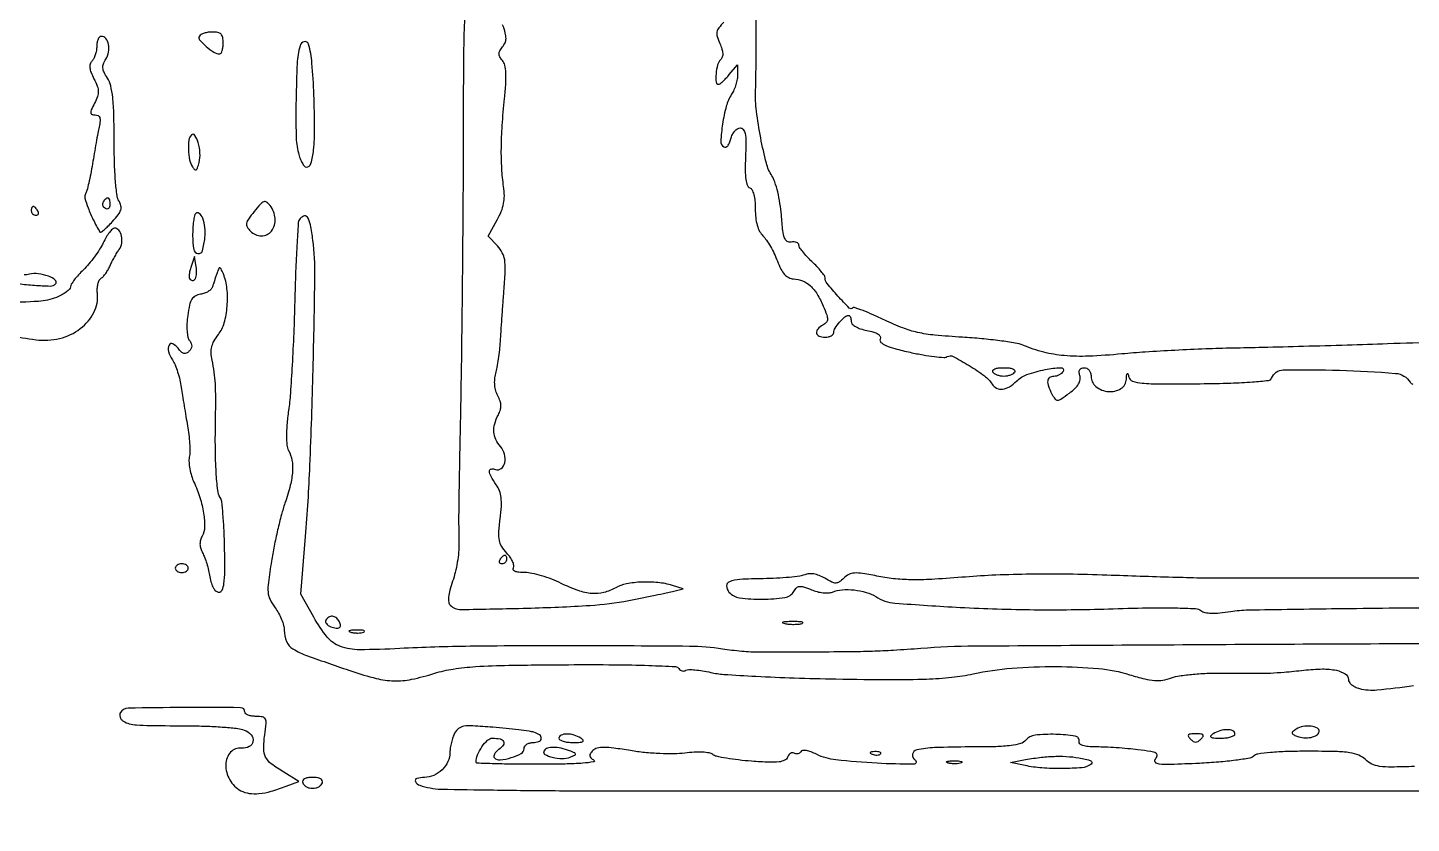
# Model space of a CAD drawing. Extents: x 0 to 5034, y 0 to 2560.
# Drawn here: x 354.2 to 671.4, y 256.5 to 439 of the extents above; entities that cross this region are included whole.
import ezdxf

# ---------------------------------------------------------------- set-up
doc = ezdxf.new("R2010")
doc.units = 0

msp = doc.modelspace()

# ---------------------------------------------------------------- linework, layer by layer
for points in [[(672.174146, 269.508755, -0.006258), (666.86586, 269.372035, -0.037928), (664.121262, 269.544036, -0.075409), (662.358779, 270.067951, -0.086697), (660.924146, 271.075854, 0.097003), (659.404948, 272.097443, 0.063613), (657.366955, 272.664861, 0.031079), (654.088742, 272.935434, 0.005053), (647.7, 273, 0.007541), (642.920944, 272.927922, 0.014876), (639.131365, 272.700608, 0.0129), (636.24989, 272.366426, 0.162442), (635.283733, 271.883733, -0.156054), (634.379392, 271.417755, -0.008535), (631.178305, 270.936882, -0.012535), (627.273983, 270.517644, -0.008634), (622.833933, 270.230279, -0.002959), (616.238779, 269.956787, -0.033037), (613.61176, 270.036994, -0.194516), (612.76116, 270.480697, -0.364598), (612.756431, 271.206517, 0.128393), (613.133919, 272.013928, 0.326011), (612.868826, 272.565036, 0.085419), (611.722623, 272.947083, 0.007943), (608.756231, 273.351279, 0.007746), (606.433742, 273.593806, 0.005333), (603.79558, 273.799714, 0.005378), (601.252463, 273.943479, 0.010918), (599.25, 273.991308, -0.018614), (597.365359, 274.065353, -0.057155), (596.11315, 274.307058, -0.110845), (595.426562, 274.705341, -0.261143), (595.25, 275.25, 0.427046), (594.391602, 276.47868, 0.032417), (589.903149, 276.879086, 0.032491), (585.166011, 276.685717, 0.195515), (583.037457, 275.545133, -0.148199), (581.851912, 274.761918, -0.042343), (579.669761, 274.308376, -0.024391), (576.165486, 274.057333, -0.005357), (570.127555, 273.984687, 0.008151), (562.13504, 273.843861, 0.049057), (558.021535, 273.297894, 0.299941), (557.078789, 272.302022, 0.305223), (557.630023, 271.058614, -0.751275), (557.337502, 270.036963, -0.014659), (548.927695, 270.255782, -0.012701), (539.49142, 271.019248, -0.089389), (535.085897, 272.307263, 0.027669), (533.825865, 272.851045, 0.047596), (532.721154, 273.141343, 0.062662), (531.876953, 273.172334, 0.236453), (531.439805, 272.902602, -0.099337), (531.147603, 272.58995, -0.098014), (530.756064, 272.412384, -0.097874), (530.325926, 272.397222, -0.09874), (529.923839, 272.54707, 0.15159), (529.522012, 272.650824, 0.123334), (529.094507, 272.521559, 0.098631), (528.704972, 272.168948, 0.068124), (528.417723, 271.646185, -0.194396), (527.749177, 270.92914, -0.081207), (526.453928, 270.564629, -0.038609), (524.222523, 270.486302, -0.007403), (520.174786, 270.716858, -0.010816), (517.143797, 271.00058, -0.014086), (514.385332, 271.398136, -0.011702), (512.121849, 271.844513, -0.113247), (511.243366, 272.262005, 0.127167), (510.429317, 272.621836, 0.028313), (508.904236, 272.785054, 0.026526), (507.006137, 272.779296, 0.018955), (504.891007, 272.579929, -0.03024), (502.386995, 272.40078, -0.014091), (499.131083, 272.456847, -0.013728), (495.646724, 272.711141, -0.016544), (492.393362, 273.147699, 0.007792), (488.54404, 273.732975, 0.033655), (486.236946, 273.890152, 0.060482), (484.739757, 273.709505, 0.136973), (483.75408, 273.15408, 0.045061), (483.19477, 272.483725, 0.182324), (483.068094, 271.976183, 0.180604), (483.307775, 271.508343, 0.044082), (484.008359, 270.973672, -0.690173), (483.923162, 270.55591, -0.021614), (481.489904, 270.266961, -0.014105), (477.403747, 270.075724, -0.004371), (471.25, 270.015313, -0.00286), (465.785871, 270.040696, -0.004768), (461.185938, 270.13225, -0.000914), (457.171333, 270.257802, -0.404554), (457, 270.4349, -0.095711), (457.333771, 272.162571, -0.054674), (458.339131, 274.043261, -0.055987), (459.628935, 275.537753, -0.188932), (460.808582, 276, -0.049828), (462.502657, 275.830756, -0.219566), (463.292403, 275.253223, -0.294663), (463.237627, 274.424516, -0.07522), (462.236029, 273.430638, 0.042465), (461.621747, 272.895933, 0.068124), (461.211025, 272.336892, 0.096732), (461.055497, 271.842406, 0.228155), (461.180066, 271.4866, 0.227745), (462.513373, 271.018636, 0.046896), (465.021543, 271.53759, 0.04698), (467.348111, 272.498403, 0.278176), (468, 273.579455, -0.139529), (468.154169, 274.121163, -0.1), (468.5875, 274.582715, -0.085408), (469.235596, 274.893533, -0.069306), (470, 275, 0.084145), (471.399789, 275.237251, 0.290039), (471.94623, 275.926386, 0.277384), (471.565503, 276.745003, 0.080745), (470.25, 277.353365, 0.033647), (469.16483, 277.578715, 0.004129), (466.760114, 277.891211, 0.004871), (463.893135, 278.211418, 0.004005), (460.826985, 278.498858, 0.006247), (456.238584, 278.834263, 0.053579), (454.185822, 278.738573, 0.127787), (452.982412, 278.21863, 0.104723), (452.076985, 277.143847, 0.039782), (451.664087, 276.198702, 0.023382), (451.316364, 275.014456, 0.023289), (451.078065, 273.79039, 0.036442), (451, 272.720729, -0.110878), (450.533525, 270.643034, -0.088491), (449.19939, 268.767243, -0.087832), (447.288276, 267.457445, -0.106808), (445.171259, 267, 0.068738), (443.398622, 266.755148, 0.475501), (443.09607, 266.05629, 0.191995), (444.087673, 265.200056, 0.03688), (446.428884, 264.579319, 0.041713), (448.954617, 264.320623, 0.000962), (460.988612, 264.118815, 0.002137), (475.096557, 263.969682, 0.001446), (491.178884, 263.914949, 0.000092), (517.293101, 263.906391, 0.000009), (580.140047, 263.898438, 0.000011), (655.049667, 263.892017, 0.000009), (736, 263.888383, -0.000109), (908.718306, 263.846089, -0.001068)], [(677.644669, 366.761989, 0.004372), (666, 366.461845, -0.000918), (656.743316, 366.159251, -0.00072), (646.703125, 365.863955, -0.000727), (637.363288, 365.616311, -0.001788), (630.5, 365.468883, 0.005071), (624.305981, 365.295143, 0.003435), (617.252783, 364.977152, 0.003461), (610.442521, 364.575928, 0.006908), (605.062667, 364.146868, -0.012875), (597.421464, 363.629128, -0.032346), (591.842392, 363.756151, -0.040674), (587.139659, 364.557284, -0.035081), (582.381428, 366.135012, 0.055818), (580.638288, 366.633965, 0.008849), (577.11517, 367.164873, 0.009717), (572.92272, 367.638252, 0.008364), (568.5, 367.976248, -0.00852), (562.187051, 368.460679, -0.031053), (558.21859, 369.083658, -0.038713), (554.819318, 370.117273, -0.019211), (550.685956, 371.91864, 0.008758), (548.035796, 373.140139, 0.013831), (545.717807, 374.084075, 0.007759), (543.780287, 374.777171, 0.285774), (543.341768, 374.675101, -0.415195), (542.567725, 374.676398, -0.010777), (539.939603, 377.438787, -0.013958), (537.474308, 380.301024, -0.172458), (537, 381.635262, 0.154955), (536.845281, 382.122511, 0.016503), (536.11875, 383.082329, 0.0191), (535.148976, 384.18997, 0.01424), (534, 385.338013, -0.015652), (532.851131, 386.492452, -0.020549), (531.88125, 387.6195, -0.018528), (531.161826, 388.601162, -0.149957), (531, 389.128603, 0.193666), (530.862365, 389.470617, 0.111038), (530.485937, 389.719632, 0.080649), (529.919832, 389.835752, 0.051977), (529.25, 389.793837, -0.187136), (528.338216, 389.98212, -0.163475), (527.727985, 390.747505, -0.059346), (527.330619, 392.441178, -0.00846), (526.991591, 396, 0.019747), (526.676066, 398.671861, 0.019433), (526.149571, 401.325, 0.019735), (525.507034, 403.609092, 0.067111), (524.839076, 405, -0.083245), (523.558943, 407.900622, -0.014674), (522.254113, 413.731078, -0.016808), (521.282562, 419.860084, -0.039166), (521.072213, 424.5, 0.008558), (521.204679, 432.844768, 0.000459), (521.147502, 459.319258, 0.000515)], [(454.364054, 441.219566, 0.009637), (454.13203, 434.145565, 0.0034), (454.063905, 424, -0.001342), (454.016592, 405.788133, -0.000957), (453.86985, 385.392121, -0.000967), (453.651657, 365.633524, -0.001763), (453.385374, 349.5, 0.000231), (453.10476, 335.160544, 0.002015), (453.008707, 328.788882, 0.004402), (452.999307, 324.590456, 0.004758), (453.065097, 320.5, -0.031889), (452.99432, 318.646004, -0.016707), (452.682701, 316.357312, -0.016552), (452.205149, 314.023496, -0.024345), (451.619503, 312.014255, 0.017396), (450.988151, 309.955131, 0.041565), (450.702725, 308.383396, 0.059363), (450.728084, 307.232328, 0.162737), (451.086772, 306.514255, 0.202315), (453.499828, 305.534599, 0.003161), (468.717064, 305.83762, 0.008519), (483.130663, 306.461694, 0.033001), (492, 307.587758, 0.001539), (495.054705, 308.192175, 0.001657), (498.03125, 308.800921, 0.001564), (500.582813, 309.339899, 0.007919), (502, 309.667451), (504.5, 310.287135), (502, 311.043888, 0.04859), (498.701698, 311.701609, 0.0354), (494.961802, 311.809937, 0.036158), (491.47074, 311.409875, 0.083426), (489, 310.5, -0.069086), (486.293995, 309.414914, -0.081428), (483.546041, 309.192092, -0.065391), (480.417017, 309.866173, -0.028602), (476.5, 311.522129, 0.022664), (474.34295, 312.464375, 0.019431), (471.996726, 313.261897, 0.019878), (469.806786, 313.818881, 0.051682), (468.190983, 313.990857, -0.02316), (466.814821, 314.058445, -0.073449), (465.922136, 314.278811, -0.174401), (465.531987, 314.63077, -0.267377), (465.545752, 315.074028, 0.189999), (465.649141, 315.648544, 0.055991), (465.371608, 316.516941, 0.047453), (464.80988, 317.507105, 0.035845), (464.020797, 318.477862, -0.047947), (462.8707, 319.964747, -0.093788), (462.323407, 321.353014, -0.064573), (462.215091, 323.17055, -0.013715), (462.522393, 326.332934, 0.015706), (462.788269, 329.187019, 0.044556), (462.733206, 331.183425, 0.061507), (462.352998, 332.740549, 0.062247), (461.606365, 334.151605, -0.024004), (460.412871, 336.042573, -0.118072), (460.0667, 337.246607, -0.375159), (460.46767, 337.749699, -0.137473), (461.448808, 337.658018, 0.265786), (462.738983, 337.857171, 0.172614), (463.556681, 339.172425, 0.116724), (463.520689, 341.168307, 0.121882), (462.590133, 342.900404, -0.074392), (461.519317, 344.509936, -0.093193), (461.071825, 346.242963, -0.085916), (461.26976, 348.128979, -0.053907), (462.102082, 350.190741, 0.050472), (462.555683, 351.292559, 0.079917), (462.687955, 352.302839, 0.075412), (462.498494, 353.344907, 0.040274), (461.974336, 354.547953, -0.054703), (461.513104, 355.695729, -0.045879), (461.276713, 356.986686, -0.044503), (461.276086, 358.339993, -0.044418), (461.514875, 359.672953, 0.021952), (461.830462, 361.070165, 0.008978), (462.141086, 362.99143, 0.008863), (462.40145, 365.070041, 0.011207), (462.564867, 367, -0.001531), (462.711326, 369.245871, -0.00057), (462.930401, 372.401087, -0.000565), (463.177049, 375.840434, -0.000683), (463.416572, 379.06753, 0.00825), (463.676944, 383.479026, 0.049729), (463.546518, 385.767845, 0.088395), (462.99585, 387.36183, 0.060339), (461.864814, 388.91473), (459.740978, 391.194401), (461.815049, 394.884713, 0.030489), (462.769017, 396.85417, 0.04938), (463.303255, 398.635096, 0.050608), (463.470422, 400.454442, 0.033997), (463.308717, 402.537512, -0.022308), (462.888454, 406.691328, -0.016642), (462.782806, 411.295414, -0.014353), (462.98849, 416.560773, -0.008855), (463.517571, 422.736774, 0.010305), (463.807905, 426.245464, 0.029954), (463.812912, 428.67783, 0.044121), (463.56195, 430.384316, 0.115136), (463.010976, 431.486774, -0.046059), (462.434558, 432.328108, -0.131449), (462.262349, 433.010443, -0.127853), (462.451904, 433.699361, -0.042499), (463.054638, 434.565834, 0.071098), (463.647907, 435.531816, 0.101481), (463.853661, 436.513792, 0.069232), (463.685588, 437.760845, 0.018693), (463.07643, 439.665182, -0.020416)], [(513.802406, 440.24685, 0.030126), (512.656319, 438.953659, 0.119277), (512.219047, 437.993883, 0.122473), (512.274881, 436.954451, 0.032544), (512.868044, 435.390266, -0.028587), (513.367386, 434.104248, -0.066395), (513.552845, 433.088602, -0.092794), (513.442089, 432.285477, -0.116345), (513.047874, 431.647874, 0.134518), (512.367596, 430.454126, 0.042424), (512.025774, 428.410666, 0.042241), (512.032401, 426.510342, 0.388691), (512.589707, 426, 0.169695), (512.916004, 426.114025, 0.016778), (513.557564, 426.660937, 0.01966), (514.294496, 427.388202, 0.014356), (515.056438, 428.25), (516.933461, 430.5), (516.966731, 428.214817, -0.050393), (516.877317, 427.179423, -0.028133), (516.572493, 425.950304, -0.027795), (516.12016, 424.729831, -0.040091), (515.577925, 423.714817, 0.07645), (514.357536, 420.968613, 0.029849), (513.506539, 416.894059, 0.023206), (513.110433, 412.938783, 0.274239), (513.797513, 411.625144, 0.243085), (514.223621, 411.592417, 0.115843), (514.6799, 411.925743, 0.074232), (515.100942, 412.595793, 0.041755), (515.412379, 413.506911, -0.05345), (515.763366, 414.460438, -0.061894), (516.295847, 415.267655, -0.071869), (516.919868, 415.815566, -0.145273), (517.541254, 416, -0.232963), (518.269515, 415.641212, -0.118721), (518.694606, 414.686593, -0.047576), (518.856932, 412.836633, -0.008313), (518.772201, 409.333963, 0.01114), (518.715162, 406.256451, 0.033369), (518.863204, 404.158901, 0.050014), (519.191353, 402.801036, 0.231911), (519.75, 402.250629, -0.201705), (520.261665, 401.801618, -0.049894), (520.655625, 400.731506, -0.040195), (520.915731, 399.240368, -0.023092), (521, 397.416667, 0.027534), (521.111709, 395.38966, 0.042453), (521.451614, 393.668383, 0.050113), (522.009889, 392.270482, 0.076472), (522.780922, 391.219078, -0.048051), (523.56959, 390.26228, -0.018373), (524.482329, 388.795385, -0.017995), (525.363201, 387.11927, -0.021079), (526.072075, 385.469078, 0.026333), (526.898555, 383.59949, 0.067011), (527.73763, 382.380122, 0.094087), (528.672183, 381.674608, 0.102272), (529.773132, 381.3874, -0.085768), (531.855071, 380.91644, -0.087406), (533.642896, 379.775652, -0.071405), (535.196741, 377.877187, -0.036906), (536.587618, 375.136059, -0.012206), (537.385576, 373.087057, -0.090281), (537.558958, 372.057771, -0.180552), (537.291138, 371.368185, -0.083415), (536.529843, 370.756763, 0.073789), (535.348943, 369.844952, 0.238074), (535.065727, 368.924579, 0.270148), (535.640093, 368.237973, 0.086836), (537, 368, 0.051602), (537.765245, 368.079187, 0.071518), (538.4125, 368.314732, 0.091543), (538.847511, 368.662488, 0.180377), (539, 369.071429, -0.145345), (539.296109, 370.068556, -0.035066), (540.346292, 371.457373, -0.033866), (541.564303, 372.675751, -0.181412), (542.428571, 373, -0.221979), (542.647296, 372.897863, -0.076821), (542.832143, 372.592067, -0.058419), (542.958183, 372.143051, -0.039259), (543, 371.611291, 0.199043), (543.247491, 371.014219, 0.065837), (544.016155, 370.42573, 0.051433), (545.164788, 369.913952, 0.032744), (546.583583, 369.550297, -0.024427), (548.166874, 369.172409, -0.075357), (549.162753, 368.711376, -0.142112), (549.630255, 368.161348, -0.19973), (549.64799, 367.525059, 0.315537), (549.828975, 366.800843, 0.076194), (550.933976, 366.104188, 0.038214), (553.036847, 365.374424, 0.009681), (556.553468, 364.520275, 0.010722), (559.475493, 363.935643, 0.01498), (562.111343, 363.547864, 0.011287), (564.29129, 363.343358, 0.157416), (565.047782, 363.529531, -0.266157), (566.384263, 363.574082, -0.015611), (570.054268, 361.481779, -0.022073), (573.563515, 359.114261, -0.09152), (575.29969, 357.252904, 0.137465), (576.351518, 356.312564, 0.144911), (577.716492, 356.080426, 0.109285), (579.294105, 356.633291, 0.057719), (580.927918, 357.927918, -0.113719), (583.292442, 359.406842, -0.032069), (587.512032, 360.567161, -0.041697), (591.079235, 361.000505, -0.60008), (591.58337, 360.134896, -0.079334), (591.208638, 359.700604, -0.0534), (590.664715, 359.333376, -0.052603), (590.044194, 359.084062, -0.069344), (589.440983, 359, 0.151672), (588.498959, 358.707515, 0.220905), (588.063363, 357.970626, 0.115004), (588.226802, 356.720072, 0.033121), (589.036689, 354.931446, 0.037819), (589.750591, 353.810269, 0.253374), (590.330064, 353.543183, 0.134869), (591.106362, 353.811284, 0.008997), (593.042926, 355.189857, 0.030416), (594.349688, 356.284849, 0.068399), (595.157106, 357.291634, 0.094642), (595.507529, 358.249726, 0.117853), (595.438849, 359.19267, -0.054392), (595.277474, 359.994294, -0.149271), (595.394489, 360.553223, -0.181495), (595.781094, 360.884839, -0.087699), (596.432612, 361, -0.119402), (597.043577, 360.851989, -0.105914), (597.550568, 360.43661, -0.094215), (597.884914, 359.802891, -0.074538), (598, 359.035184, 0.225972), (599.130497, 356.661498, 0.151046), (601.971714, 355.520037, 0.16071), (604.838577, 356.210996, 0.245055), (606.116001, 358.366631, -0.006463), (606.187054, 359.42163, -0.202984), (606.305083, 359.647957, -0.53039), (606.446923, 359.606285, -0.012785), (606.674468, 358.82715, 0.253787), (607.535197, 357.913635, 0.056735), (609.706238, 357.462881, 0.022915), (613.812255, 357.275757, 0.002643), (623.046688, 357.32715, 0.004558), (630.057995, 357.467153, 0.012133), (635.056522, 357.734051, 0.008369), (638.728858, 358.081552, 0.280188), (639.398803, 358.598767, -0.30578), (642.088823, 360.480126, -0.011523), (655.005445, 360.399616, -0.012588), (667.845437, 359.699768, -0.23711), (671.195662, 357.667579, 0.185896), (671.769053, 357.237742, 0.083239)], [(696.988177, 297.700113, 0.000925), (634.953645, 297.47911, 0.000334), (571.254664, 297.091734, 0.01753), (559, 296.579107, -0.003562), (552.712393, 296.139903, -0.007635), (547.85474, 295.909749, -0.00611), (542.369871, 295.800834, -0.001567), (533.5, 295.760919, 0.000383), (529.834351, 295.753107, 0.000414), (526.2625, 295.739805, 0.000389), (523.198933, 295.723475, 0.002), (521.5, 295.706301, -0.019335), (520.005516, 295.743008, -0.007218), (517.9125, 295.905875, -0.007139), (515.63419, 296.149141, -0.008583), (513.5, 296.445142, 0.036598), (505.926979, 297.066143, 0.001758), (480.550772, 297.196558, 0.00308), (455.599249, 297.083343, 0.010739), (439.5, 296.565191, -0.012406), (430.256205, 296.298522, -0.088531), (425.864813, 297.063959, -0.135075), (422.868873, 299.192382, -0.043059), (419.758949, 303.752697), (416.803909, 309.005394), (417.887578, 322.252697, 0.010014), (418.891925, 338.537788, 0.004183), (419.622129, 360.522197, 0.002836), (420.034329, 382.027546, 0.034557), (419.576741, 390.25, 0.017176), (419.012422, 393.768566, 0.0976), (418.298493, 395.515508, 0.358738), (417.442528, 395.779702, 0.158231), (416.47453, 394.958789, 0.122863), (416.205155, 394.115162, 0.001922), (415.89545, 389.021477, 0.004975), (415.61597, 383.071001, 0.003259), (415.406837, 376.208789, -0.004089), (415.171702, 368.892293, -0.004042), (414.816266, 361.552557, -0.003971), (414.402173, 355.13282, -0.015553), (413.992054, 351.182893, 0.011172), (413.617493, 347.859142, 0.022709), (413.500642, 345.232973, 0.028009), (413.614369, 343.238086, 0.094895), (414.000731, 341.998635, -0.079245), (414.769784, 339.776877, -0.06121), (414.905269, 337.213821, -0.045478), (414.392415, 334.042939, -0.01922), (413.159512, 329.90655, 0.01717), (412.364874, 327.279907, 0.007666), (411.49164, 323.773981, 0.007578), (410.680255, 320.033642, 0.010188), (410.066165, 316.621895, 0.006574), (409.355783, 311.742151, 0.052482), (409.295476, 309.470992, 0.094907), (409.75006, 307.812775, 0.044987), (410.906653, 305.912388, -0.033397), (411.709054, 304.660169, -0.028145), (412.389578, 303.239877, -0.029094), (412.862877, 301.868719, -0.06698), (413.015313, 300.790493, 0.097398), (413.545785, 298.185228, 0.158379), (415.002933, 296.487207, 0.051472), (418.339368, 294.897723, 0.003357), (428.464886, 291.372523, 0.020256), (434.080454, 289.710169, 0.055476), (438.173414, 289.148142, 0.057917), (442.188468, 289.510806, 0.023666), (447.5, 290.884674, -0.036669), (451.752859, 291.86758, -0.022337), (456.881347, 292.429619, -0.012433), (464.497551, 292.731567, -0.002442), (478.194025, 292.86685, -0.002947), (488.761467, 292.857334, -0.007067), (496.593437, 292.693405, -0.002968), (502.726551, 292.441828, -0.247445), (503.513124, 291.978766, 0.095698), (503.826276, 291.638816, 0.097097), (504.241977, 291.442092, 0.098691), (504.695436, 291.41864, 0.102482), (505.116566, 291.572042, -0.142085), (505.754221, 291.749406, -0.018188), (507.188908, 291.681407, -0.020089), (508.925136, 291.46517, -0.015492), (510.797467, 291.095246, 0.039621), (513.807778, 290.649997, 0.003849), (521.168631, 290.208216, 0.004864), (529.965439, 289.83394, 0.003828), (539.5, 289.594219, 0.002902), (552.236988, 289.445498, 0.010817), (560.251853, 289.571838, 0.016947), (566.045094, 289.985515, 0.026196), (571, 290.772714, -0.032293), (579.816216, 292.063456, -0.021605), (590.007882, 292.446912, -0.021708), (599.707589, 291.971194, -0.05102), (606.814062, 290.572277, 0.011795), (610.313166, 289.593586, 0.04356), (612.575688, 289.223645, 0.061581), (614.437401, 289.313068, 0.044022), (616.455416, 289.847718, -0.051512), (618.300674, 290.307198, -0.012685), (621.407543, 290.668408, -0.01285), (625.005816, 290.901446, -0.012534), (628.641354, 290.952007, 0.001715), (635.538584, 290.898681, 0.010173), (639.144353, 290.956534, 0.013712), (642.279885, 291.156886, 0.004762), (646.787354, 291.612592, -0.024156), (651.04593, 291.87687, -0.054468), (654.260511, 291.570063, -0.087215), (656.294895, 290.762284, -0.260364), (657, 289.5, 0.151305), (657.187893, 288.893306, 0.070404), (657.749914, 288.279319, 0.060123), (658.576374, 287.750889, 0.050762), (659.5529, 287.397367, 0.084686), (663.561178, 287.088375, 0.011447), (671.970922, 288.059145, 0.009071)], [(349.926518, 368.322913, 0.002394), (356.084286, 367.424036, 0.095083), (361.484018, 367.69118, 0.102445), (366.244102, 369.950811, 0.114377), (369.350104, 373.671127, 0.144084), (370.157196, 378.064366, -0.040159), (370.13056, 379.163195, -0.045972), (370.285367, 380.202124, -0.051661), (370.584067, 381.038476, -0.143719), (370.996719, 381.497972, 0.071139), (371.494385, 381.913432, 0.026642), (372.067343, 382.622141, 0.02575), (372.618154, 383.47189, 0.028391), (373.059295, 384.347139, -0.014688), (373.50214, 385.289111, -0.009805), (374.061496, 386.341732, -0.009877), (374.644553, 387.341869, -0.019057), (375.15676, 388.114077, 0.117202), (375.743756, 389.540325, 0.09386), (375.693669, 391.205321, 0.112461), (375.075117, 392.515042, 0.230347), (374.078302, 393, 0.200441), (373.601286, 392.800768, 0.031193), (372.915063, 392.013849, 0.030614), (372.182783, 390.928578, 0.022328), (371.500782, 389.642891, -0.03062), (370.678373, 388.152698, -0.017067), (369.507991, 386.440625, -0.016974), (368.201223, 384.783425, -0.026295), (366.953865, 383.4558, 0.017821), (365.822826, 382.29212, 0.022559), (364.867698, 381.135859, 0.02142), (364.168868, 380.119796, 0.140831), (364, 379.532146, -0.195735), (363.793492, 379.024839, -0.039428), (363.045313, 378.370201, -0.036223), (361.994456, 377.700209, -0.026947), (360.75, 377.11238, -0.083173), (356.680118, 376.196098, -0.014453), (348.775323, 375.985961, -0.008682)], [(352.052425, 380.274062, 0.0138), (355.702879, 379.901797, 0.01407), (359.364257, 379.733657, 0.20353), (360.543049, 380.209715, 0.443534), (360.49978, 381.082587, 0.082755), (358.929568, 381.984146, 0.057995), (356.606841, 382.553081, 0.09283), (354.574864, 382.429434, -0.060627), (353.377711, 382.279251, -0.056675)], [(678.983647, 312.755842, -0.000221), (666, 312.739305, 0.000035), (652.731989, 312.727326, 0.000046), (640.578125, 312.71438, 0.000034), (630.389839, 312.701897, 0.000419), (626.5, 312.693605, -0.006571), (623.065482, 312.728542, -0.001204), (616.718805, 312.891825, -0.001294), (609.293059, 313.119993, -0.001176), (601.627847, 313.393422, 0.00615), (592.803048, 313.620332, 0.006564), (584.164769, 313.62274, 0.006967), (576.149575, 313.408027, 0.010727), (569.226503, 312.977076, -0.005967), (562.148665, 312.468804, -0.016611), (557.167941, 312.336606, -0.022509), (553.161281, 312.54391, -0.024882), (549.32294, 313.110117, 0.008231), (545.633389, 313.780545, 0.052631), (543.738636, 313.890796, 0.102951), (542.462119, 313.561823, 0.082183), (541.304033, 312.732604, -0.038774), (540.270934, 311.848412, -0.156634), (539.493337, 311.591038, -0.118211), (538.586479, 311.799966, -0.017951), (536.941215, 312.693797, 0.037439), (535.665428, 313.323852, 0.052641), (534.445857, 313.672819, 0.060612), (533.329878, 313.731384, 0.084861), (532.361467, 313.496487, -0.068453), (531.212573, 313.177796, -0.009933), (528.795053, 312.900928, -0.011093), (525.905825, 312.692602, -0.009295), (522.83446, 312.596724, 0.009778), (517.453985, 312.423561, 0.080462), (515.065431, 311.908699, 0.320115), (514.434709, 310.942432, 0.164308), (514.979944, 309.524166, 0.190326), (517.392542, 308.200142, 0.033895), (522.629176, 307.896072, 0.032774), (527.818141, 308.287477, 0.234085), (529.834745, 309.669189, -0.068375), (530.466903, 310.5064, -0.174757), (531.144042, 310.826423, -0.105325), (532.102233, 310.716327, -0.017108), (533.866475, 310.055308, 0.03632), (535.188001, 309.617234, 0.034979), (536.575715, 309.368218, 0.03711), (537.833654, 309.326139, 0.091251), (538.73204, 309.529628, -0.083662), (540.90279, 310.055811, -0.044272), (543.680126, 310.006896, -0.043923), (546.455097, 309.46202, -0.07216), (548.630598, 308.475464, 0.123442), (553.043532, 306.992583, 0.006506), (568.009933, 306.010532, 0.010651), (584.962563, 305.481241, 0.010543), (601.980006, 305.6714, -0.003482), (610.950759, 305.898367, -0.009453), (617.310233, 305.894717, -0.007232), (621.962105, 305.736755, -0.160663), (623.207924, 305.257827, 0.12513), (624.097101, 304.842856, 0.040351), (625.554243, 304.686308, 0.031285), (627.504654, 304.75691, 0.014929), (629.994479, 305.078848, -0.035589), (634.06078, 305.434725, -0.000737), (654.439077, 305.733814, -0.00172), (678.270205, 305.966488, -0.001156)]]:
    msp.add_lwpolyline(points, format="xyb")
for points in [[(393.542287, 437.068422, 0.324873), (393.608278, 436.18617, 0.038099), (395.078375, 434.697299, 0.040517), (396.856989, 433.387935, 0.139291), (398.222506, 433, 0.265378), (398.521742, 433.170854, 0.057986), (398.771611, 433.734375, 0.045956), (398.943509, 434.542181, 0.029464), (399, 435.5, 0.045359), (398.885437, 436.760253, 0.149127), (398.505902, 437.493956, 0.152449), (397.787459, 437.88158, 0.048088), (396.559017, 438, 0.035135), (395.582428, 437.93129, 0.039779), (394.665947, 437.726349, 0.043598), (393.930644, 437.42697, 0.136698)], [(370, 434.7, -0.041601), (369.919971, 433.739795, -0.03599), (369.681252, 432.756877, -0.037634), (369.331384, 431.894558, -0.081361), (368.914902, 431.314902, 0.123218), (368.509807, 430.639403, 0.101307), (368.431439, 429.799816, 0.067424), (368.700649, 428.716164, 0.024781), (369.356039, 427.27839, -0.02615), (370.12609, 425.57676, -0.086959), (370.368107, 424.377883, -0.09338), (370.179929, 423.215579, -0.032975), (369.50044, 421.663488, 0.011365), (368.750553, 420.134016, 0.12185), (368.620643, 419.460777, 0.313061), (368.887855, 419.115536, 0.076481), (369.638758, 419, -0.119172), (370.315214, 418.836448, -0.195601), (370.693799, 418.396011, -0.108866), (370.780291, 417.5894, -0.025981), (370.561381, 416.25, 0.006968), (370.26986, 414.812045, 0.00209), (369.865643, 412.614497, 0.002095), (369.432594, 410.144174, 0.00227), (369.031995, 407.735523, -0.007598), (368.626765, 405.449791, -0.009598), (368.179499, 403.349858, -0.007931), (367.744906, 401.610996, -0.073331), (367.438442, 400.900398, 0.208811), (367.296662, 399.907726, 0.022211), (368.034677, 397.637067, 0.024839), (369.203489, 394.935568, 0.018803), (370.74007, 392.093263, 0.447218), (370.946069, 392.052253, 0.014606), (371.683479, 392.641013, 0.019127), (372.586963, 393.468018, 0.010977), (373.614556, 394.529107, 0.020704), (374.945562, 396.090206, 0.087773), (375.520725, 397.169813, 0.136828), (375.561145, 398.121616, 0.082366), (375.124485, 399.172275, -0.10855), (374.654215, 400.493323, -0.011182), (374.310692, 403.804404, -0.012664), (374.076034, 408.013722, -0.007591), (374, 413.021614, 0.006022), (373.926836, 419.096182, 0.020911), (373.668207, 423.014883, 0.032223), (373.203991, 425.68488, 0.08608), (372.439537, 427.451935, -0.03143), (371.695154, 428.760507, -0.094163), (371.425252, 429.74883, -0.109055), (371.555214, 430.681641, -0.050684), (372.097357, 431.784286, 0.096606), (372.720246, 433.411272, 0.09393), (372.695109, 435.170139, 0.118996), (372.071214, 436.500626, 0.227676), (371.031385, 437, 0.208289), (370.637067, 436.828286, 0.082144), (370.302969, 436.324375, 0.062591), (370.075693, 435.580513, 0.042903)], [(416.623601, 434.816087, 0.055868), (415.971702, 430.76815, 0.008281), (415.710797, 422.485803, 0.008116), (415.721592, 414.195858, 0.058712), (416.25683, 410.25, 0.025297), (416.645583, 409.005164, 0.036438), (417.122433, 407.954687, 0.040089), (417.614002, 407.20292, 0.231919), (418.027952, 407, 0.335832), (419.119226, 407.826144, 0.041971), (419.71956, 410.932403, 0.028026), (419.974309, 415.924904, 0.008301), (419.808606, 423.575171, 0.011614), (419.358975, 430.878634, 0.047884), (418.565299, 435.230122, 0.407648), (417.605208, 435.780508, 0.267593)], [(391.711385, 414.378052, 0.16755), (391.142504, 413.210476, 0.038384), (391.043136, 410.985665, 0.040069), (391.30411, 408.669274, 0.093218), (391.946605, 407.052155, 0.0542), (392.438286, 406.434565, 0.35876), (392.802733, 406.397553, 0.169342), (393.123677, 406.821853, 0.016548), (393.482854, 408.07566, 0.076543), (393.685521, 410.24588, 0.053635), (393.277084, 412.671187, 0.079821), (392.523762, 414.299504, 0.471873)], [(373, 398.440983, -0.067432), (372.925389, 397.890269, -0.140899), (372.701458, 397.524436, -0.190788), (372.36964, 397.397824, -0.136093), (371.983688, 397.510081, -0.090427), (371.639411, 397.820631, -0.095498), (371.434921, 398.22714, -0.099685), (371.401101, 398.665803, -0.108373), (371.542705, 399.069098, -0.050477), (372.13314, 399.838655, -0.315493), (372.592818, 399.933879, -0.25701), (372.914842, 399.519563, -0.039415)], [(355, 397, 0.105053), (355.081062, 396.618444, 0.099167), (355.311086, 396.29375, 0.09642), (355.654762, 396.076123, 0.093332), (356.059017, 396, 0.108972), (356.413961, 396.078288, 0.182303), (356.6254, 396.29375, 0.161196), (356.656512, 396.6179, 0.082592), (356.5, 397, 0.029505), (356.231006, 397.382774, 0.035638), (355.933975, 397.70625, 0.038439), (355.65171, 397.934461, 0.151918), (355.440983, 398, 0.210953), (355.272352, 397.92554, 0.081139), (355.129539, 397.70625, 0.061769), (355.032345, 397.382849, 0.042167)], [(406.111324, 396.829788, 0.014841), (404.778726, 395.061665, 0.107246), (404.363678, 394.086776, 0.183332), (404.505557, 393.27875, 0.062317), (405.249817, 392.321612, 0.194329), (407.788185, 391.243845, 0.23843), (410.078899, 392.351713, 0.184618), (410.921242, 395.204809, 0.147612), (409.75, 398.214268, 0.070683), (408.972141, 398.961633, 0.252109), (408.310349, 399.04839, 0.120536), (407.53285, 398.512482, 0.012966)], [(392.69461, 396.361277, 0.146714), (392.422883, 395.85677, 0.016909), (392.204042, 394.573313, 0.019211), (392.050743, 392.992185, 0.01456), (392, 391.25, 0.040429), (392.252624, 388.130818, 0.323739), (393.216618, 387.171464, 0.380645), (394.25423, 387.837446, 0.043566), (394.811751, 390.80546, 0.04982), (394.809485, 393.175937, 0.065987), (394.313224, 395.273693, 0.124304), (393.529319, 396.391907, 0.392887)], [(397.607335, 382.75, 0.002298), (397.342778, 381.976232, 0.001577), (397.049492, 381.096222, 0.00159), (396.77246, 380.247087, 0.003232), (396.561149, 379.577564, -0.11802), (396.224698, 379.008835, -0.058794), (395.57231, 378.476747, -0.053519), (394.727698, 378.058502, -0.053066), (393.811149, 377.827564, 0.085259), (392.604941, 377.439983, 0.136692), (391.821037, 376.705722, 0.083817), (391.298346, 375.39381, 0.018492), (390.875295, 373, 0.022678), (390.701823, 371.131892, 0.029384), (390.721612, 369.411788, 0.031791), (390.910701, 368.007182, 0.119722), (391.282914, 367.207618, -0.064087), (391.678854, 366.55598, -0.117446), (391.79204, 365.948385, -0.118545), (391.618924, 365.358888, -0.066039), (391.161365, 364.761365, -0.081521), (390.535781, 364.312185, -0.18462), (389.964761, 364.257829, -0.13285), (389.372232, 364.608493, -0.035239), (388.65639, 365.455237, 0.117321), (387.454676, 366.479506, 0.421065), (386.5973, 366.190818, 0.187309), (386.480929, 364.713648, 0.068869), (387.366743, 362.778246, -0.044662), (387.963782, 361.624371, -0.019195), (388.558527, 359.994235, -0.018812), (389.062948, 358.198439, -0.023592), (389.3879, 356.5, 0.003392), (389.668747, 354.624596, 0.00171), (390.047132, 352.262672, 0.001698), (390.454806, 349.82441, 0.002521), (390.829852, 347.692076, -0.016072), (391.128902, 345.672481, -0.014773), (391.307845, 343.580283, -0.01496), (391.356333, 341.70569, -0.046239), (391.234435, 340.446035, 0.064153), (391.163531, 339.280404, 0.029487), (391.355586, 337.768265, 0.028608), (391.748774, 336.178709, 0.035161), (392.301354, 334.753959, -0.035031), (393.675891, 331.212623, -0.037454), (394.505853, 327.591922, -0.040274), (394.728488, 324.414648, -0.125568), (394.180617, 322.358262, 0.059968), (393.798126, 321.42884, 0.073613), (393.682479, 320.498397, 0.070186), (393.840587, 319.539689, 0.048536), (394.269944, 318.525823, -0.03575), (394.733301, 317.505042, -0.014785), (395.21798, 316.066961, -0.01454), (395.648775, 314.488479, -0.018158), (395.952115, 313, 0.032024), (396.291226, 311.543502, 0.060129), (396.775477, 310.438084, 0.083662), (397.363355, 309.74004, 0.177821), (398.016963, 309.5, 0.293932), (398.769136, 309.98399, 0.075178), (399.184581, 311.44412, 0.031208), (399.364896, 314.225875, 0.004886), (399.32398, 319.72579, 0.007276), (399.196563, 323.735738, 0.010106), (398.957621, 327.322053, 0.006946), (398.657334, 330.296061, 0.115384), (398.32398, 331.22579, -0.117096), (397.745832, 332.855558, -0.011768), (397.396335, 336.995073, -0.012976), (397.209523, 342.36967, -0.006985), (397.243841, 349, 0.004413), (397.29552, 354.007628, 0.014551), (397.204385, 357.308078, 0.020214), (396.945486, 359.965212, 0.017856), (396.465781, 362.70616, -0.040251), (396.246707, 364.401489, -0.071615), (396.379864, 365.799901, -0.070147), (396.905348, 367.123284, -0.037135), (397.892935, 368.591018, 0.100243), (399.235174, 371.255151, 0.046234), (399.912057, 375.095235, 0.04555), (399.87574, 379.146376, 0.072656), (399.03705, 382.5, 0.009418), (398.517493, 383.698841, 0.247342), (398.248698, 383.90662, 0.350833), (397.995161, 383.767544, 0.01505)], [(391.621937, 384.174639, 0.028454), (391.3573, 383.241012, 0.036599), (391.22742, 382.358657, 0.039862), (391.232256, 381.636783, 0.176556), (391.408694, 381.257973, 0.228766), (392.081297, 381.023368, 0.258482), (392.632559, 381.416981, 0.106735), (392.903544, 382.563145, 0.043922), (392.794046, 384.164136), (392.426486, 386.5)], [(580.5, 360, -0.108893), (580.127799, 359.616544, -0.050757), (579.510686, 359.29375, -0.046925), (578.765732, 359.074101, -0.048273), (578, 359, -0.048273), (577.234268, 359.074101, -0.046925), (576.489314, 359.29375, -0.050757), (575.872201, 359.616544, -0.108893), (575.5, 360, -0.302575), (575.513374, 360.392496, -0.143113), (575.930402, 360.719374, -0.067954), (576.789018, 360.933871, -0.027283), (578, 361, -0.027283), (579.210982, 360.933871, -0.067954), (580.069598, 360.719374, -0.143113), (580.486626, 360.392496, -0.302575)], [(464, 317, -0.105053), (463.918938, 316.618444, -0.099167), (463.688914, 316.29375, -0.09642), (463.345238, 316.076123, -0.093332), (462.940983, 316, -0.108972), (462.586039, 316.078288, -0.182303), (462.3746, 316.29375, -0.161196), (462.343488, 316.6179, -0.082592), (462.5, 317, -0.029505), (462.768994, 317.382774, -0.035638), (463.066025, 317.70625, -0.038439), (463.34829, 317.934461, -0.151918), (463.559017, 318, -0.210953), (463.727648, 317.92554, -0.081139), (463.870461, 317.70625, -0.061769), (463.967655, 317.382849, -0.042167)], [(388, 315, 0.148195), (388.115568, 314.618646, 0.098894), (388.440625, 314.29375, 0.082425), (388.926543, 314.074694, 0.064853), (389.5, 314, 0.064853), (390.073457, 314.074694, 0.082425), (390.559375, 314.29375, 0.098894), (390.884432, 314.618646, 0.148195), (391, 315, 0.148195), (390.884432, 315.381354, 0.098894), (390.559375, 315.70625, 0.082425), (390.073457, 315.925306, 0.064853), (389.5, 316, 0.064853), (388.926543, 315.925306, 0.082425), (388.440625, 315.70625, 0.098894), (388.115568, 315.381354, 0.148195)], [(422.564761, 303.104785, 0.176398), (422.483851, 302.714419, 0.118962), (422.654993, 302.287969, 0.088757), (423.063294, 301.887837, 0.058024), (423.648872, 301.581246, 0.051066), (424.901657, 301.242116, 0.198234), (425.668821, 301.420991, 0.293297), (425.902764, 302.007154, 0.090929), (425.541119, 302.933469, 0.098146), (424.858885, 303.666913, 0.143063), (424.032234, 303.960907, 0.153127), (423.218317, 303.756199, 0.117266)], [(527.761659, 302.292739, 0.028254), (528.754739, 302.159391, 0.020511), (529.869594, 302.119272, 0.020826), (530.934218, 302.169017, 0.041951), (531.761659, 302.31292, 0.285845), (531.916221, 302.476221, 0.417468), (531.814362, 302.62839, 0.038992), (530.938425, 302.726931, 0.009782), (529.5, 302.747817, 0.008901), (528.071102, 302.715166, 0.053901), (527.339362, 302.605813, 0.67161), (527.319562, 302.45659, 0.082665)], [(428.269032, 300.307009, 0.037336), (429.036634, 300.167106, 0.029507), (429.880008, 300.127736, 0.030339), (430.671085, 300.185595, 0.06278), (431.269032, 300.344063, 0.31318), (431.386009, 300.52287, 0.333666), (431.257153, 300.684921, 0.052471), (430.580113, 300.787295, 0.014395), (429.5, 300.805051, 0.012823), (428.431793, 300.764444, 0.080377), (427.900903, 300.643467, 0.597527), (427.883358, 300.48334, 0.087174)], [(375.430902, 281.888197, 0.123544), (375.274791, 281.397018, 0.099558), (375.350436, 280.846576, 0.089711), (375.64727, 280.320824, 0.078477), (376.121885, 279.903509, 0.077152), (377.45507, 279.323097, 0.046862), (379.155361, 279.043544, 0.014621), (382.227416, 278.92041, 0.000875), (391.49639, 278.836333, -0.007943), (395.49432, 278.743532, -0.009617), (399.239713, 278.524825, -0.008402), (402.373377, 278.228243, -0.063122), (403.819153, 277.878658, -0.126703), (405.386753, 276.770422, -0.213995), (405.826233, 275.251915, -0.24335), (404.979737, 274.059481, -0.146698), (403.235385, 273.733537, 0.23787), (400.697121, 272.776772, 0.183723), (399.584674, 269.990552, 0.135296), (400.49456, 266.463625, 0.140403), (403.074301, 263.960235, 0.087871), (404.955228, 263.345036, 0.059649), (407.213334, 263.296127, 0.045337), (409.980879, 263.822968, 0.021335), (413.437834, 264.973902), (416.375669, 266.093327), (412.937834, 268.172508, -0.024724), (410.033644, 270.131254, -0.113882), (408.733145, 271.671518, -0.122844), (408.289981, 273.564672, -0.030836), (408.533071, 276.75, 0.010782), (408.842561, 279.400096, 0.13305), (408.672326, 280.392704, 0.244823), (408.054787, 280.86823, 0.044028), (406.561273, 281, -0.037193), (405.580399, 281.073064, -0.05594), (404.752374, 281.29375, -0.073403), (404.186349, 281.616912, -0.230318), (404, 282, 0.411877), (403.006666, 283.001296, 0.002974), (390.050696, 283.027661, 0.003445), (377.188685, 282.88871, 0.255217)], [(476, 276, 0.267845), (476.221545, 275.616101, 0.057513), (476.954687, 275.298248, 0.045617), (478.004802, 275.082078, 0.029148), (479.25, 275.015313, 0.010814), (480.856389, 275.057632, 0.116665), (481.47668, 275.236165, 0.473162), (481.529794, 275.537668, 0.07201), (481, 276, 0.072084), (479.452169, 276.70952, 0.071596), (477.76294, 276.95265, 0.097179), (476.469611, 276.698883, 0.304766)], [(620.8, 275.8, 0.049631), (621.452741, 275.265408, 0.147822), (622, 275.1, 0.147822), (622.547259, 275.265408, 0.049631), (623.2, 275.8, 0.051663), (623.686384, 276.398813, 0.354955), (623.65, 276.75, 0.180052), (623.199072, 276.95632, 0.018208), (622, 277, 0.018208), (620.800928, 276.95632, 0.180052), (620.35, 276.75, 0.354955), (620.313616, 276.398813, 0.051663)], [(626, 277, 0.07201), (625.470206, 276.537668, 0.473162), (625.52332, 276.236165, 0.116665), (626.143611, 276.057632, 0.010814), (627.75, 276.015313, 0.029148), (628.995198, 276.082078, 0.045617), (630.045313, 276.298248, 0.057513), (630.778455, 276.616101, 0.267845), (631, 277, 0.304766), (630.530389, 277.698883, 0.097179), (629.23706, 277.95265, 0.071596), (627.547831, 277.70952, 0.072084)], [(645.028025, 278.059523, 0.02347), (644.249943, 277.502884, 0.261416), (644.109617, 277.162948, 0.254017), (644.325338, 276.859116, 0.022371), (645.219612, 276.469221, 0.070282), (646.825665, 276.099821, 0.071574), (648.460838, 276.193397, 0.086251), (649.737005, 276.691525, 0.211025), (650.302821, 277.5, 0.337139), (649.909211, 278.303193, 0.09002), (648.452168, 278.730443, 0.070021), (646.574089, 278.666312, 0.100362)], [(472.565928, 273.106674, 0.426319), (472.776959, 272.288405, 0.069986), (474.47552, 271.624358, 0.054942), (476.738628, 271.344212, 0.095235), (478.597422, 271.675758, 0.012675), (479.649337, 272.110313, 0.329306), (479.792623, 272.362054, 0.26619), (479.602294, 272.618162, 0.009501), (478.426885, 273.104581, 0.037591), (476.491606, 273.699466, 0.055737), (474.73011, 273.897077, 0.070671), (473.348986, 273.701389, 0.185941)], [(547.8125, 272.316886, 0.051402), (548.359369, 272.160852, 0.05415), (548.916927, 272.123424, 0.060344), (549.402231, 272.202593, 0.126455), (549.729167, 272.395833, 0.296942), (549.77538, 272.614691, 0.208169), (549.592839, 272.799335, 0.077125), (549.112848, 272.910055, 0.028489), (548.416667, 272.921053, 0.018894), (547.670344, 272.862007, 0.168741), (547.37858, 272.720685, 0.470617), (547.395823, 272.538436, 0.054073)], [(568.269032, 270.344063, -0.06278), (567.671085, 270.185595, -0.030339), (566.880008, 270.127736, -0.029507), (566.036634, 270.167106, -0.037336), (565.269032, 270.307009, -0.087174), (564.883358, 270.48334, -0.597527), (564.900903, 270.643467, -0.080377), (565.431793, 270.764444, -0.012823), (566.5, 270.805051, -0.014395), (567.580113, 270.787295, -0.052471), (568.257153, 270.684921, -0.333666), (568.386009, 270.52287, -0.31318)], [(595.95566, 271.358868, -0.01708), (597.400974, 271.018091, -0.101353), (598.090234, 270.669941, -0.339092), (598.185943, 270.290701, -0.150919), (597.83066, 269.874181, -0.123396), (595.879827, 269.228885, -0.015913), (591.45038, 269.042395, -0.019743), (586.71999, 269.180689, -0.035441), (582.875, 269.720808), (579.5, 270.441615), (583, 271.089166, -0.017789), (586.606153, 271.624494, -0.02275), (589.956449, 271.846965, -0.024621), (593.067891, 271.758523, -0.029946)], [(417.25, 265.75, 0.116646), (417.54572, 265.271964, 0.069477), (418.082812, 264.867188, 0.063483), (418.767965, 264.593288, 0.063462), (419.5, 264.5, 0.063462), (420.232035, 264.593288, 0.063483), (420.917188, 264.867188, 0.069477), (421.45428, 265.271964, 0.116646), (421.75, 265.75, 0.186684), (421.725407, 266.268796, 0.16323), (421.357292, 266.671875, 0.092267), (420.60771, 266.922849, 0.034783), (419.5, 267, 0.034783), (418.39229, 266.922849, 0.092267), (417.642708, 266.671875, 0.16323), (417.274593, 266.268796, 0.186684)]]:
    msp.add_lwpolyline(points, format="xyb", close=True)

doc.saveas('drawing.dxf')
